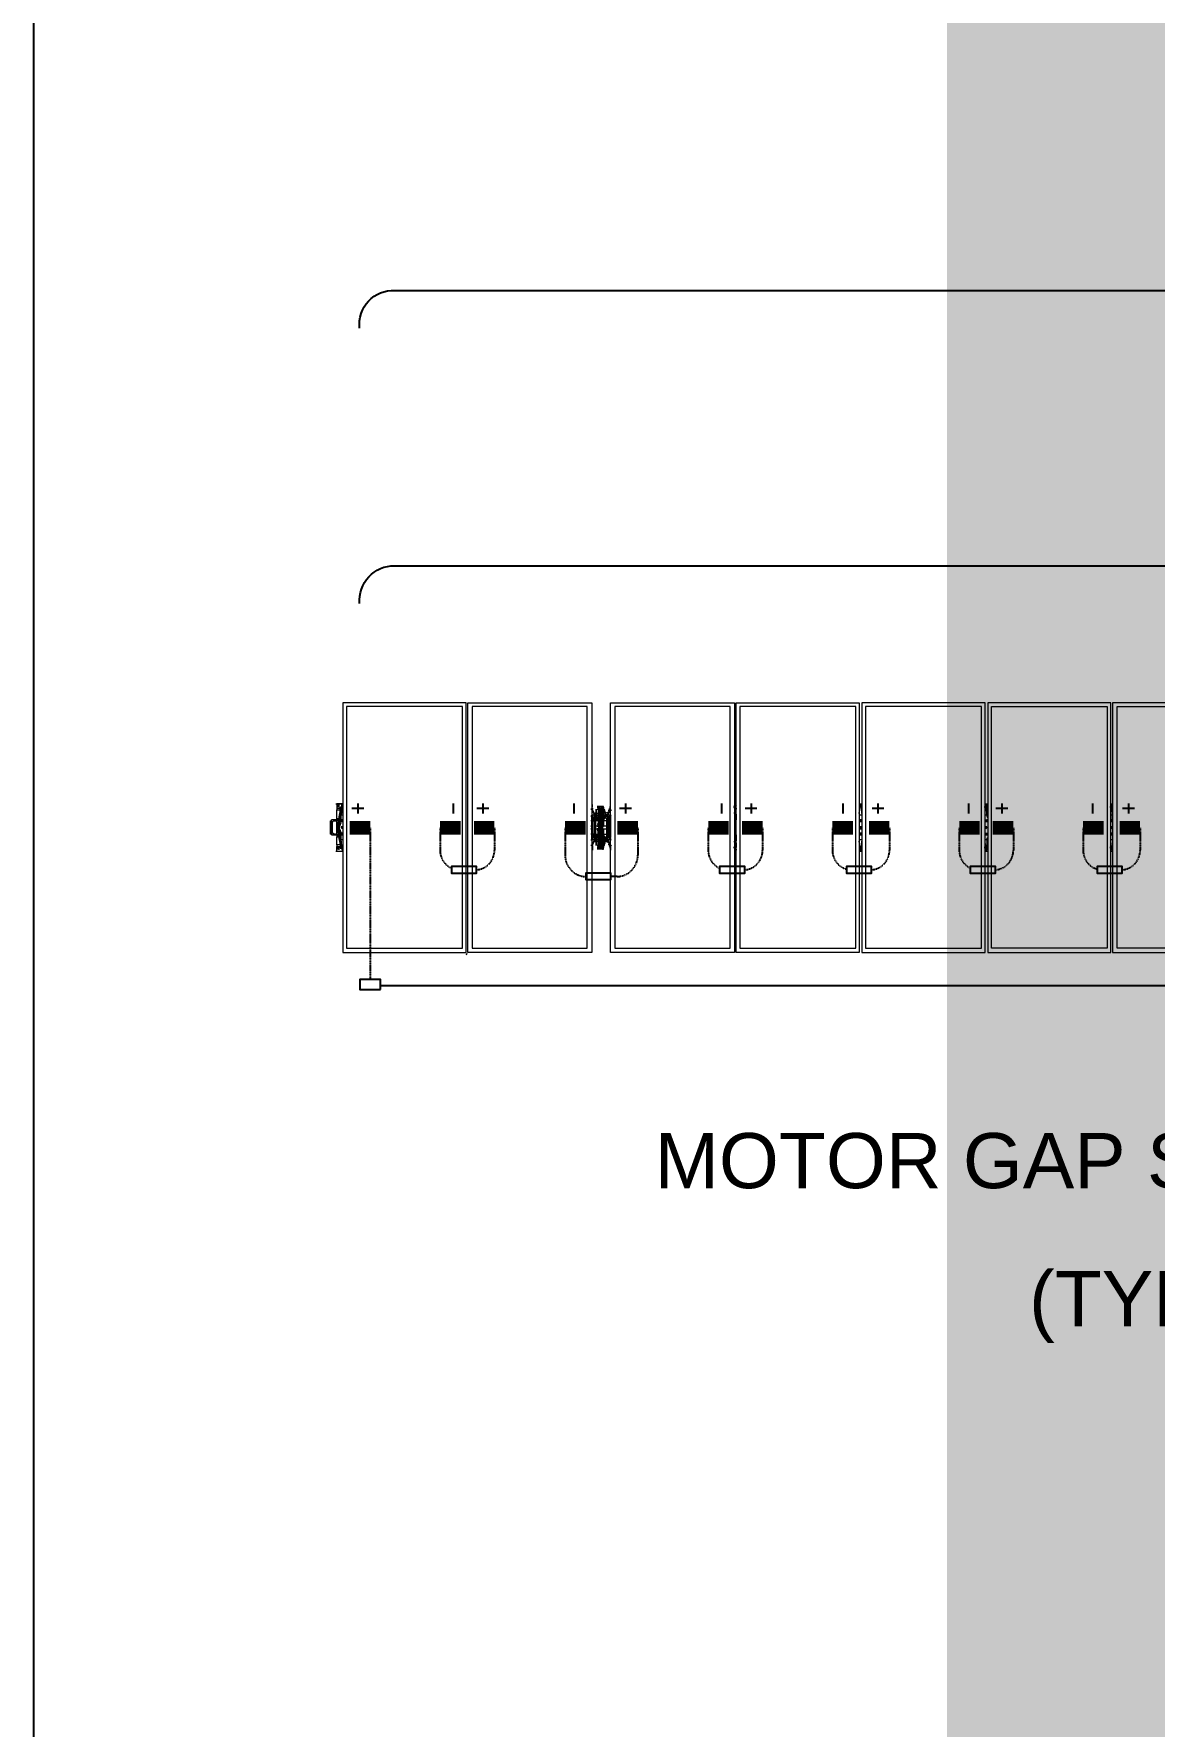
# Model space of a CAD drawing. Header units: feet. Extents: x -13743 to 68376, y -48 to 67763.
# Drawn here: x 2136 to 2542, y 7954 to 8568 of the extents above; entities that cross this region are included whole.
import ezdxf
from ezdxf import colors
from ezdxf.entities.mleader import LeaderData, LeaderLine
from ezdxf.enums import TextEntityAlignment as Align
from ezdxf.lldxf.tags import DXFTag
from ezdxf.math import Vec2, Vec3

# ---------------------------------------------------------------- set-up
doc = ezdxf.new("R2018")
doc.units = ezdxf.units.FT
doc.header["$MEASUREMENT"] = 0
doc.linetypes.add('HIDDEN', pattern=[0.375, 0.25, -0.125])
for name, color, linetype in [('E-DC HARNESS-POS', 10, 'DC HARNESS CABLE'), ('E-HARN-COMP', 8, 'Continuous'), ('E-TRNK-CABL-NEG', 6, 'HIDDEN'), ('E-TRUNK-CABLE-POS', 6, 'HIDDEN'), ('G-ANNO-TEXT', 1, 'Continuous'), ('Polarity-Text', 7, 'Continuous')]:
    doc.layers.add(name, color=color, linetype=linetype)
doc.styles.add('NEI-A', font='arial.ttf')
doc.styles.get("Standard").update_dxf_attribs({"font": 'arial.ttf'})
tags = doc.linetypes.add('DC HARNESS CABLE', pattern='A,0.5,-0.2,["DH",Standard,S=0.1,R=0,X=-0.1,Y=-0.05],-0.2', length=0.9).pattern_tags.tags
tags[6] = DXFTag(74, 10)

# ---------------------------------------------------------------- blocks, each defined once
blk = doc.blocks.new('A$Cc93f9aa1')
at = {"lineweight": 5}
for points in [[(11.8429, 0.4666), (11.6112, 0.4666), (11.6112, 0), (11.8429, 0)], [(11.6195, 0.4583), (11.8345, 0.4583), (11.8345, 0.0067), (11.6195, 0.0067)], [(11.8462, 0), (12.0762, 0), (12.0762, 0.4666), (11.8462, 0.4666)], [(11.8529, 0.0067), (11.8529, 0.4583), (12.0695, 0.4583), (12.0695, 0.0067)], [(12.0812, 0), (12.3112, 0), (12.3112, 0.4666), (12.0812, 0.4666)], [(12.3045, 0.0067), (12.3045, 0.4583), (12.0878, 0.4583), (12.0878, 0.0067)], [(12.5462, 0), (12.3162, 0), (12.3162, 0.4666), (12.5462, 0.4666)], [(12.5395, 0.0067), (12.5395, 0.4583), (12.3228, 0.4583), (12.3228, 0.0067)], [(12.7811, 0.4666), (12.7811, 0), (12.5495, 0), (12.5495, 0.4666)], [(12.7728, 0.4583), (12.5578, 0.4583), (12.5578, 0.0067), (12.7728, 0.0067)], [(12.8161, 0.4666), (13.0478, 0.4666), (13.0478, 0), (12.8161, 0)], [(12.8245, 0.4583), (12.8245, 0.0067), (13.0395, 0.0067), (13.0395, 0.4583)], [(13.2811, 0.4666), (13.0511, 0.4666), (13.0511, 0), (13.2811, 0)], [(13.0578, 0.4583), (13.0578, 0.0067), (13.2745, 0.0067), (13.2745, 0.4583)], [(12.7928, 0.2667), (12.7945, 0.2667), (12.7945, 0.2583), (12.7928, 0.2583)], [(12.7978, 0.2717), (12.7961, 0.2717)], [(12.7978, 0.2617), (12.7961, 0.2617)], [(12.8045, 0.2617), (12.8028, 0.2617)], [(11.8445, 0.235), (11.8445, 0.2333), (11.8429, 0.2333), (11.8429, 0.2317), (11.8445, 0.2317), (11.8462, 0.2317), (11.8462, 0.2333)], [(12.0795, 0.235), (12.0778, 0.2333), (12.0778, 0.2317), (12.0812, 0.2317), (12.0812, 0.2333), (12.0795, 0.2333)], [(12.3145, 0.235), (12.3128, 0.235), (12.3128, 0.2317), (12.3162, 0.2317), (12.3162, 0.2333), (12.3145, 0.2333)], [(12.5478, 0.235), (12.5478, 0.2333), (12.5462, 0.2333), (12.5462, 0.2317), (12.5478, 0.2317), (12.5495, 0.2317), (12.5495, 0.2333), (12.5495, 0.235)], [(12.7828, 0.245), (12.7811, 0.245)], [(12.7828, 0.235), (12.7811, 0.235)], [(12.7828, 0.23), (12.7811, 0.23)], [(12.7845, 0.2483), (12.7861, 0.2483), (12.7861, 0.245), (12.7845, 0.245), (12.7828, 0.2467), (12.7828, 0.2483)], [(12.7845, 0.2483), (12.7828, 0.2467), (12.7845, 0.245), (12.7861, 0.2467)], [(12.7861, 0.2467), (12.7845, 0.2467)], [(12.7945, 0.2483), (12.7928, 0.2483), (12.7911, 0.25), (12.7928, 0.2483)], [(12.7978, 0.2467), (12.7978, 0.2183), (12.7961, 0.2183), (12.7961, 0.2467)], [(12.7978, 0.2367), (12.7961, 0.2367)], [(12.7978, 0.23), (12.7961, 0.23)], [(12.7978, 0.23), (12.7961, 0.23)], [(12.8011, 0.2183), (12.8011, 0.2467), (12.8028, 0.2467), (12.8028, 0.2183)], [(12.8061, 0.23), (12.8045, 0.23)], [(12.8061, 0.23), (12.8045, 0.23)], [(12.8128, 0.2483), (12.8111, 0.2467), (12.8128, 0.245), (12.8145, 0.2467)], [(12.8178, 0.235), (12.8161, 0.235)], [(12.8178, 0.23), (12.8161, 0.23)], [(13.2895, 0.25), (13.2878, 0.25)], [(13.2911, 0.23), (13.2895, 0.23), (13.2878, 0.22), (13.2895, 0.22)], [(12.7828, 0.22), (12.7811, 0.22)], [(12.7861, 0.2167), (12.7861, 0.2183), (12.7861, 0.22), (12.7845, 0.22), (12.7828, 0.22), (12.7828, 0.2183), (12.7828, 0.2167), (12.7845, 0.2167)], [(12.7845, 0.22), (12.7828, 0.2183), (12.7845, 0.2167), (12.7861, 0.2183)], [(12.7861, 0.2183), (12.7845, 0.2183)], [(12.7861, 0.2183), (12.7845, 0.2183)], [(12.7911, 0.2133), (12.7911, 0.215), (12.7945, 0.215), (12.7945, 0.2117), (12.7945, 0.21), (12.7928, 0.21), (12.7928, 0.2083)], [(12.7961, 0.2167), (12.7945, 0.2167)], [(12.7961, 0.1967), (12.7961, 0.195), (12.7945, 0.195)], [(12.7978, 0.2033), (12.7961, 0.2033)], [(12.7995, 0.1967), (12.7978, 0.1967)], [(12.7995, 0.195), (12.7978, 0.195)], [(12.8028, 0.195), (12.8011, 0.195)], [(12.8128, 0.22), (12.8111, 0.2183), (12.8128, 0.2167), (12.8145, 0.2183)], [(12.8145, 0.21), (12.8145, 0.2133), (12.8161, 0.2133), (12.8161, 0.2117)], [(13.2961, 0.22), (13.2945, 0.22)]]:
    blk.add_lwpolyline(points, close=True, dxfattribs=at)
at = {"color": 2, "lineweight": 5}
blk.add_lwpolyline([(13.0495, 0.4683), (13.0511, 0.4716)], dxfattribs=at)
at = {"lineweight": 5}
for points in [[(11.8462, 0.2767), (11.8429, 0.2767)], [(11.8445, 0.27), (11.8445, 0.2733), (11.8429, 0.2717), (11.8429, 0.27), (11.8429, 0.2683)], [(11.8445, 0.255), (11.8429, 0.255), (11.8429, 0.2633), (11.8445, 0.2733)], [(11.8445, 0.2467), (11.8429, 0.2467), (11.8429, 0.255)], [(11.8445, 0.2733), (11.8445, 0.275), (11.8445, 0.2733)], [(12.0812, 0.2767), (12.0762, 0.2767)], [(12.0762, 0.255), (12.0778, 0.255), (12.0778, 0.2633), (12.0795, 0.2733)], [(12.0812, 0.2467), (12.0778, 0.2467), (12.0762, 0.2467), (12.0762, 0.2517), (12.0778, 0.2533), (12.0778, 0.255)], [(12.0812, 0.275), (12.0795, 0.275), (12.0795, 0.2733), (12.0778, 0.2733), (12.0778, 0.27), (12.0778, 0.2683)], [(12.0795, 0.27), (12.0795, 0.2733), (12.0795, 0.275)], [(12.3162, 0.2767), (12.3112, 0.2767)], [(12.3128, 0.255), (12.3112, 0.255), (12.3112, 0.2567), (12.3128, 0.2633), (12.3128, 0.2733), (12.3128, 0.27), (12.3112, 0.2683)], [(12.3128, 0.2467), (12.3112, 0.2467), (12.3112, 0.255)], [(12.3145, 0.27), (12.3145, 0.2733), (12.3145, 0.275), (12.3128, 0.275), (12.3128, 0.2733), (12.3145, 0.2733)], [(12.5495, 0.2767), (12.5462, 0.2767)], [(12.5478, 0.255), (12.5462, 0.255), (12.5462, 0.2567), (12.5478, 0.2633), (12.5478, 0.2733), (12.5478, 0.275), (12.5478, 0.2733), (12.5478, 0.2717), (12.5462, 0.27), (12.5462, 0.2683)], [(12.5478, 0.2467), (12.5462, 0.2467), (12.5462, 0.255)], [(12.5478, 0.275), (12.5495, 0.275)], [(12.5495, 0.27), (12.5495, 0.2733)], [(12.7861, 0.2117), (12.7861, 0.2133), (12.7828, 0.2133), (12.7828, 0.2117), (12.7811, 0.21), (12.7811, 0.2133), (12.7828, 0.2133), (12.7828, 0.215), (12.7811, 0.215), (12.7811, 0.25), (12.7828, 0.25), (12.7828, 0.2517), (12.7828, 0.2533), (12.7811, 0.255), (12.7811, 0.2533), (12.7811, 0.255), (12.7811, 0.2517), (12.7861, 0.2517), (12.7861, 0.2533), (12.7861, 0.255), (12.7828, 0.265), (12.7811, 0.265), (12.7795, 0.2667)], [(12.7795, 0.255), (12.7795, 0.255)], [(12.7811, 0.2667), (12.7828, 0.2667), (12.7828, 0.2683), (12.7811, 0.2683), (12.7811, 0.27), (12.7811, 0.275)], [(12.7811, 0.27), (12.7811, 0.27)], [(12.7811, 0.2667), (12.7811, 0.2667)], [(12.7811, 0.265), (12.7861, 0.255), (12.7811, 0.255), (12.7811, 0.2567)], [(12.7845, 0.2667), (12.7828, 0.2667), (12.7828, 0.2633), (12.7828, 0.265), (12.7845, 0.265), (12.7845, 0.2633)], [(12.7845, 0.2617), (12.7911, 0.2583), (12.7911, 0.2567)], [(12.7861, 0.2583), (12.7911, 0.2533)], [(12.7895, 0.2533), (12.7878, 0.2533), (12.7895, 0.2533), (12.7895, 0.2517), (12.7911, 0.2517), (12.7878, 0.255), (12.7878, 0.2517), (12.7861, 0.2517), (12.7878, 0.2517), (12.7878, 0.215), (12.7861, 0.215)], [(12.7861, 0.255), (12.7878, 0.255), (12.7861, 0.255), (12.7861, 0.2533)], [(12.7928, 0.2667), (12.7911, 0.2617), (12.7911, 0.25), (12.7911, 0.2517)], [(12.7911, 0.26), (12.7911, 0.25), (12.7928, 0.25), (12.7945, 0.2483), (12.7961, 0.2483)], [(12.7945, 0.255), (12.7945, 0.25), (12.7928, 0.25), (12.7911, 0.2517), (12.7928, 0.2567), (12.7928, 0.255), (12.7945, 0.255), (12.7945, 0.2583)], [(12.7928, 0.2667), (12.7928, 0.2667)], [(12.7928, 0.26), (12.7928, 0.26)], [(12.8045, 0.2683), (12.8028, 0.2683), (12.8011, 0.2683), (12.8011, 0.27), (12.7995, 0.27), (12.7978, 0.27), (12.7995, 0.27), (12.7978, 0.27), (12.7961, 0.2717), (12.7961, 0.2733), (12.7945, 0.2733), (12.7945, 0.27), (12.7961, 0.27), (12.7961, 0.2683), (12.7978, 0.2683), (12.7995, 0.2683), (12.7995, 0.2667)], [(12.7961, 0.27), (12.7945, 0.27), (12.7961, 0.27), (12.7978, 0.27), (12.7961, 0.27), (12.7978, 0.27), (12.7978, 0.2683), (12.7961, 0.2683), (12.7961, 0.2467)], [(12.7961, 0.2383), (12.7945, 0.2383), (12.7945, 0.2617), (12.7945, 0.27)], [(12.7945, 0.2667), (12.7961, 0.2667)], [(12.7961, 0.2733), (12.7978, 0.2733), (12.8028, 0.2733), (12.8045, 0.2733), (12.8061, 0.2733)], [(12.7961, 0.27), (12.7961, 0.27)], [(12.8028, 0.2467), (12.8028, 0.2683), (12.8011, 0.2683), (12.8011, 0.2467), (12.7995, 0.2467), (12.7995, 0.2183), (12.7978, 0.2183), (12.7978, 0.1967), (12.7961, 0.1967), (12.7961, 0.2183)], [(12.7978, 0.2717), (12.7995, 0.2717)], [(12.7978, 0.2667), (12.7995, 0.2667), (12.7995, 0.2467), (12.7978, 0.2467), (12.7978, 0.2683), (12.7995, 0.2683), (12.8011, 0.2683), (12.8028, 0.2683), (12.8028, 0.27), (12.8011, 0.27), (12.8028, 0.27), (12.8011, 0.27), (12.8028, 0.27), (12.8045, 0.27), (12.8028, 0.27), (12.8045, 0.27), (12.8061, 0.27)], [(12.8011, 0.2667), (12.8028, 0.2667)], [(12.8061, 0.2717), (12.8045, 0.2717), (12.8028, 0.27), (12.8045, 0.27), (12.8045, 0.2733), (12.8045, 0.2717)], [(12.8028, 0.2717), (12.8045, 0.2717), (12.8028, 0.2717)], [(12.8045, 0.27), (12.8045, 0.2617), (12.8045, 0.2383), (12.8028, 0.2383)], [(12.8028, 0.27), (12.8028, 0.27)], [(12.8078, 0.2517), (12.8078, 0.25), (12.8078, 0.2617), (12.8078, 0.2667), (12.8078, 0.2583), (12.8045, 0.2583), (12.8045, 0.2667), (12.8061, 0.2667), (12.8045, 0.2667)], [(12.8045, 0.2583), (12.8045, 0.255), (12.8078, 0.255), (12.8078, 0.2567), (12.8078, 0.2583)], [(12.8078, 0.2567), (12.8078, 0.2517), (12.8078, 0.25), (12.8061, 0.25), (12.8045, 0.255)], [(12.8061, 0.2667), (12.8061, 0.2667)], [(12.8061, 0.25), (12.8061, 0.2483), (12.8078, 0.25), (12.8061, 0.2483), (12.8078, 0.25), (12.8095, 0.25), (12.8095, 0.26)], [(12.8078, 0.26), (12.8078, 0.26)], [(12.8111, 0.255), (12.8095, 0.255), (12.8111, 0.255), (12.8111, 0.2533), (12.8111, 0.2517), (12.8145, 0.2517), (12.8145, 0.255), (12.8111, 0.255), (12.8161, 0.265), (12.8145, 0.265), (12.8161, 0.2667), (12.8145, 0.2667), (12.8145, 0.27), (12.8145, 0.275), (12.8161, 0.275)], [(12.8145, 0.265), (12.8095, 0.255), (12.8111, 0.255), (12.8111, 0.2533)], [(12.8145, 0.255), (12.8161, 0.255), (12.8161, 0.2533), (12.8161, 0.255), (12.8161, 0.2533), (12.8161, 0.2517), (12.8145, 0.2517), (12.8145, 0.25), (12.8161, 0.25), (12.8161, 0.215), (12.8145, 0.215), (12.8145, 0.2133), (12.8111, 0.2133), (12.8111, 0.2117), (12.8111, 0.21), (12.8095, 0.21), (12.8145, 0.2), (12.8161, 0.2), (12.8145, 0.2017)], [(12.8111, 0.215), (12.8095, 0.215), (12.8095, 0.2517), (12.8111, 0.2517), (12.8095, 0.2517), (12.8095, 0.255)], [(12.8145, 0.27), (12.8145, 0.27)], [(12.8145, 0.2667), (12.8145, 0.2667)], [(12.8161, 0.2567), (12.8161, 0.255)], [(12.8178, 0.255), (12.8178, 0.255)], [(13.2928, 0.2767), (13.2811, 0.2767)], [(13.2828, 0.27), (13.2828, 0.2733), (13.2811, 0.2733), (13.2811, 0.2717)], [(13.2845, 0.255), (13.2845, 0.2467), (13.2811, 0.2467)], [(13.2811, 0.245), (13.2845, 0.245), (13.2861, 0.245), (13.2861, 0.2533), (13.2878, 0.25), (13.2878, 0.2467)], [(13.2945, 0.2767), (13.2928, 0.2767), (13.2928, 0.2683), (13.2861, 0.2683), (13.2861, 0.2717), (13.2845, 0.2717), (13.2845, 0.27), (13.2828, 0.2733), (13.2845, 0.255), (13.2861, 0.255), (13.2861, 0.2533), (13.2845, 0.27), (13.2845, 0.2683), (13.2845, 0.2667), (13.2861, 0.265), (13.2861, 0.2683), (13.2845, 0.2683)], [(13.2828, 0.2733), (13.2828, 0.275), (13.2828, 0.2733)], [(13.2845, 0.2667), (13.2878, 0.25), (13.2895, 0.25), (13.2861, 0.265), (13.2928, 0.265), (13.2928, 0.2683)], [(13.2928, 0.265), (13.2928, 0.25), (13.2895, 0.25), (13.2895, 0.2467), (13.2878, 0.2467), (13.2878, 0.245), (13.2861, 0.245), (13.2878, 0.245), (13.2895, 0.245), (13.2895, 0.2467), (13.2928, 0.2467), (13.2928, 0.25)], [(13.2895, 0.2733), (13.2878, 0.2733), (13.2911, 0.2733), (13.2928, 0.2733)], [(13.2878, 0.2717), (13.2911, 0.2717)], [(11.8462, 0.2467), (11.8429, 0.2467)], [(11.8462, 0.245), (11.8429, 0.245), (11.8445, 0.245)], [(11.8429, 0.245), (11.8429, 0.2433), (11.8462, 0.2433)], [(11.8462, 0.2217), (11.8429, 0.2217), (11.8429, 0.22)], [(12.0762, 0.2467), (12.0778, 0.2467)], [(12.0812, 0.245), (12.0778, 0.245), (12.0762, 0.245)], [(12.0812, 0.2433), (12.0778, 0.2433), (12.0762, 0.2433)], [(12.0812, 0.2217), (12.0778, 0.2217), (12.0762, 0.2217)], [(12.0778, 0.2433), (12.0778, 0.245)], [(12.0778, 0.22), (12.0778, 0.2217)], [(12.3162, 0.2467), (12.3112, 0.2467)], [(12.3162, 0.245), (12.3112, 0.245), (12.3128, 0.245)], [(12.3112, 0.245), (12.3112, 0.2433), (12.3162, 0.2433)], [(12.3162, 0.2217), (12.3112, 0.2217), (12.3112, 0.22)], [(12.5495, 0.2467), (12.5462, 0.2467)], [(12.5495, 0.245), (12.5462, 0.245), (12.5478, 0.245)], [(12.5462, 0.245), (12.5462, 0.2433), (12.5495, 0.2433)], [(12.5495, 0.2217), (12.5462, 0.2217), (12.5462, 0.22)], [(12.7811, 0.25), (12.7811, 0.2517)], [(12.7811, 0.2467), (12.7828, 0.2467), (12.7828, 0.2483), (12.7845, 0.2483), (12.7861, 0.2483), (12.7861, 0.2467), (12.7878, 0.2467)], [(12.7828, 0.2483), (12.7828, 0.2483)], [(12.7828, 0.2467), (12.7828, 0.245), (12.7845, 0.245), (12.7861, 0.245), (12.7861, 0.2467), (12.7845, 0.2467), (12.7861, 0.2467), (12.7845, 0.2467), (12.7861, 0.2467), (12.7845, 0.2467), (12.7861, 0.2467), (12.7845, 0.2467)], [(12.7828, 0.2467), (12.7828, 0.2467)], [(12.7828, 0.245), (12.7828, 0.245)], [(12.7845, 0.2483), (12.7845, 0.2483)], [(12.7845, 0.245), (12.7845, 0.245)], [(12.7861, 0.2483), (12.7861, 0.2483)], [(12.7861, 0.2467), (12.7861, 0.2467)], [(12.7861, 0.245), (12.7861, 0.245)], [(12.7945, 0.245), (12.7878, 0.245)], [(12.7978, 0.235), (12.7961, 0.235), (12.7945, 0.235), (12.7945, 0.2367), (12.7945, 0.2383), (12.7945, 0.2367), (12.7961, 0.235), (12.7878, 0.235), (12.7878, 0.23), (12.7961, 0.23), (12.7945, 0.2283), (12.7945, 0.2267), (12.7945, 0.23), (12.7961, 0.23), (12.7945, 0.23)], [(12.7945, 0.2467), (12.7945, 0.2483), (12.7961, 0.2483), (12.7945, 0.2483), (12.7945, 0.25)], [(12.7945, 0.195), (12.7945, 0.1933), (12.7961, 0.1933), (12.7961, 0.195), (12.7945, 0.195), (12.7945, 0.2033), (12.7945, 0.2267), (12.7961, 0.2267)], [(12.7961, 0.1933), (12.8028, 0.1933), (12.8045, 0.1933), (12.8028, 0.1933), (12.8028, 0.195), (12.8011, 0.195), (12.8028, 0.195), (12.8045, 0.195), (12.8045, 0.2033), (12.8028, 0.2033), (12.8045, 0.2033), (12.8045, 0.2267), (12.8028, 0.2267)], [(12.8028, 0.23), (12.8095, 0.23), (12.8095, 0.235), (12.8028, 0.235)], [(12.8095, 0.2483), (12.8045, 0.2483), (12.8061, 0.2483), (12.8078, 0.2483), (12.8061, 0.2483), (12.8078, 0.2483)], [(12.8095, 0.245), (12.8045, 0.245), (12.8061, 0.2467), (12.8095, 0.2467)], [(12.8061, 0.235), (12.8045, 0.235), (12.8045, 0.2383), (12.8061, 0.2383)], [(12.8045, 0.2383), (12.8045, 0.2367), (12.8061, 0.2367), (12.8045, 0.2367), (12.8045, 0.235)], [(12.8045, 0.2267), (12.8045, 0.23), (12.8045, 0.2267), (12.8061, 0.2267)], [(12.8095, 0.2517), (12.8095, 0.2517)], [(12.8095, 0.235), (12.8111, 0.235)], [(12.8111, 0.2517), (12.8111, 0.2517)], [(12.8111, 0.2467), (12.8111, 0.245), (12.8111, 0.2483), (12.8128, 0.2483), (12.8111, 0.2483), (12.8111, 0.2467), (12.8128, 0.2467), (12.8145, 0.2467), (12.8128, 0.245), (12.8111, 0.245), (12.8128, 0.245), (12.8145, 0.245), (12.8145, 0.2467), (12.8128, 0.2467), (12.8145, 0.2467), (12.8128, 0.2467), (12.8145, 0.2467), (12.8128, 0.2467), (12.8145, 0.2467), (12.8128, 0.2467), (12.8145, 0.2467), (12.8145, 0.2483), (12.8128, 0.2483), (12.8145, 0.2483), (12.8145, 0.2467)], [(12.8111, 0.2483), (12.8111, 0.2483)], [(12.8111, 0.2467), (12.8111, 0.2467)], [(12.8111, 0.245), (12.8111, 0.245)], [(12.8128, 0.2483), (12.8128, 0.2483)], [(12.8128, 0.245), (12.8128, 0.245)], [(12.8145, 0.2483), (12.8145, 0.2483)], [(12.8145, 0.2467), (12.8145, 0.2467)], [(12.8145, 0.245), (12.8145, 0.245)], [(12.8161, 0.2517), (12.8161, 0.25)], [(12.8161, 0.245), (12.8178, 0.245)], [(13.2811, 0.2433), (13.2845, 0.2433), (13.2845, 0.245), (13.2845, 0.2433), (13.2845, 0.245)], [(13.2811, 0.2317), (13.2845, 0.2317), (13.2845, 0.2333), (13.2828, 0.2333), (13.2828, 0.235), (13.2811, 0.2333)], [(13.2861, 0.2217), (13.2845, 0.2217), (13.2845, 0.22), (13.2845, 0.2217), (13.2811, 0.2217)], [(13.2895, 0.2317), (13.2895, 0.235), (13.2861, 0.2433), (13.2861, 0.245), (13.2845, 0.245), (13.2845, 0.2467)], [(13.2878, 0.235), (13.2845, 0.2433), (13.2861, 0.2433), (13.2845, 0.2433), (13.2861, 0.2433), (13.2861, 0.245), (13.2845, 0.245), (13.2861, 0.245)], [(13.2895, 0.235), (13.2878, 0.235), (13.2878, 0.2317), (13.2845, 0.2233)], [(13.2845, 0.2217), (13.2845, 0.22), (13.2861, 0.22), (13.2861, 0.2217), (13.2845, 0.2217), (13.2861, 0.2217), (13.2845, 0.22), (13.2861, 0.22), (13.2845, 0.22), (13.2845, 0.2183), (13.2845, 0.21)], [(13.2878, 0.2217), (13.2861, 0.2217), (13.2895, 0.23), (13.2911, 0.23)], [(13.2878, 0.245), (13.2895, 0.235), (13.2911, 0.235), (13.2895, 0.235), (13.2895, 0.23), (13.2878, 0.23)], [(13.2911, 0.2317), (13.2911, 0.235), (13.2895, 0.245)], [(13.2945, 0.2467), (13.2928, 0.2467), (13.2945, 0.2467), (13.2961, 0.245), (13.2978, 0.245), (13.2961, 0.245), (13.2928, 0.245), (13.2928, 0.2183), (13.2945, 0.2183), (13.2945, 0.22), (13.2961, 0.22), (13.2961, 0.2183), (13.2961, 0.22), (13.2978, 0.22), (13.2995, 0.22), (13.2995, 0.2217)], [(13.2978, 0.2467), (13.2961, 0.2467), (13.2945, 0.2467), (13.2928, 0.2467), (13.2928, 0.245), (13.2945, 0.245)], [(13.2928, 0.2467), (13.2961, 0.2467), (13.2978, 0.2467), (13.2978, 0.245), (13.2995, 0.245), (13.2995, 0.2433), (13.3011, 0.2433)], [(13.2928, 0.22), (13.2928, 0.2233), (13.2928, 0.2417), (13.2928, 0.245)], [(13.3011, 0.2217), (13.2995, 0.2217), (13.2995, 0.22), (13.2978, 0.22), (13.2978, 0.2183), (13.2961, 0.2183), (13.2928, 0.2183), (13.2945, 0.2183), (13.2995, 0.2183), (13.3028, 0.2183)], [(13.3028, 0.2467), (13.2995, 0.2467), (13.2945, 0.2467), (13.2961, 0.2467), (13.2961, 0.245)], [(13.2995, 0.2433), (13.2995, 0.245), (13.2978, 0.245), (13.2961, 0.245), (13.2961, 0.2467)], [(13.2995, 0.245), (13.2978, 0.245)], [(13.3011, 0.2283), (13.3011, 0.2233), (13.3011, 0.2433), (13.3011, 0.2383)], [(13.3011, 0.2267), (13.3011, 0.2283), (13.3011, 0.2383), (13.3028, 0.2383)], [(13.3011, 0.2367), (13.3011, 0.2383), (13.3011, 0.2367)], [(13.3028, 0.245), (13.3045, 0.245), (13.3045, 0.22), (13.3028, 0.22)], [(11.8462, 0.22), (11.8429, 0.22), (11.8445, 0.22)], [(11.8445, 0.2183), (11.8429, 0.2183), (11.8429, 0.21), (11.8429, 0.2), (11.8445, 0.1933), (11.8445, 0.1917), (11.8462, 0.1917)], [(11.8429, 0.2183), (11.8462, 0.2183)], [(11.8445, 0.19), (11.8445, 0.1933), (11.8429, 0.1933), (11.8429, 0.195), (11.8429, 0.1967)], [(11.8445, 0.195), (11.8445, 0.1917), (11.8445, 0.19), (11.8462, 0.19)], [(12.0762, 0.22), (12.0778, 0.22), (12.0812, 0.22)], [(12.0778, 0.21), (12.0778, 0.2117), (12.0762, 0.215), (12.0762, 0.2183), (12.0778, 0.2183), (12.0762, 0.2183)], [(12.0762, 0.21), (12.0778, 0.21), (12.0778, 0.2), (12.0795, 0.1933), (12.0795, 0.1917), (12.0812, 0.1917)], [(12.0812, 0.2183), (12.0778, 0.2183)], [(12.0778, 0.1967), (12.0778, 0.195), (12.0778, 0.1917), (12.0795, 0.1917), (12.0795, 0.19), (12.0795, 0.1917), (12.0795, 0.195)], [(12.3162, 0.22), (12.3112, 0.22), (12.3128, 0.22)], [(12.3145, 0.1917), (12.3128, 0.1917), (12.3128, 0.2), (12.3112, 0.21), (12.3112, 0.2183), (12.3128, 0.2183)], [(12.3112, 0.2183), (12.3162, 0.2183)], [(12.3112, 0.1967), (12.3128, 0.195), (12.3128, 0.19), (12.3145, 0.19), (12.3145, 0.1917), (12.3145, 0.195)], [(12.5495, 0.22), (12.5462, 0.22), (12.5478, 0.22)], [(12.5478, 0.1917), (12.5478, 0.2), (12.5462, 0.21), (12.5462, 0.2183), (12.5478, 0.2183)], [(12.5462, 0.2183), (12.5495, 0.2183)], [(12.5462, 0.1967), (12.5462, 0.195), (12.5478, 0.1933), (12.5478, 0.19), (12.5495, 0.19)], [(12.5495, 0.195), (12.5495, 0.1917), (12.5478, 0.1917), (12.5478, 0.19)], [(12.7795, 0.21), (12.7795, 0.21)], [(12.7811, 0.2017), (12.7795, 0.2)], [(12.7811, 0.2183), (12.7828, 0.2183), (12.7828, 0.22), (12.7845, 0.22), (12.7861, 0.22), (12.7861, 0.2183), (12.7861, 0.2167), (12.7845, 0.2167), (12.7828, 0.2183)], [(12.7811, 0.2133), (12.7811, 0.215)], [(12.7811, 0.2117), (12.7811, 0.21), (12.7861, 0.21), (12.7811, 0.2), (12.7828, 0.2), (12.7861, 0.21), (12.7861, 0.2117), (12.7861, 0.21), (12.7878, 0.21), (12.7911, 0.2133), (12.7895, 0.2133), (12.7895, 0.2117), (12.7878, 0.2117), (12.7895, 0.2117)], [(12.7811, 0.1983), (12.7828, 0.1983), (12.7811, 0.1967)], [(12.7811, 0.1983), (12.7811, 0.1983)], [(12.7811, 0.195), (12.7811, 0.19)], [(12.7811, 0.195), (12.7811, 0.195)], [(12.7828, 0.22), (12.7828, 0.22)], [(12.7828, 0.2183), (12.7828, 0.2183)], [(12.7828, 0.2167), (12.7828, 0.2167)], [(12.7845, 0.2017), (12.7845, 0.2), (12.7828, 0.2), (12.7828, 0.2017), (12.7828, 0.1983), (12.7845, 0.1983)], [(12.7845, 0.22), (12.7845, 0.22)], [(12.7845, 0.2183), (12.7861, 0.2183)], [(12.7845, 0.2183), (12.7861, 0.2183)], [(12.7845, 0.2183), (12.7861, 0.2183)], [(12.7845, 0.2183), (12.7861, 0.2183)], [(12.7845, 0.2183), (12.7861, 0.2183)], [(12.7845, 0.2167), (12.7845, 0.2167)], [(12.7845, 0.2033), (12.7911, 0.2067), (12.7911, 0.2083)], [(12.7861, 0.22), (12.7861, 0.22)], [(12.7861, 0.2183), (12.7861, 0.2183)], [(12.7861, 0.2167), (12.7861, 0.2167)], [(12.7861, 0.215), (12.7861, 0.215)], [(12.7861, 0.2133), (12.7878, 0.2133), (12.7878, 0.21), (12.7861, 0.21)], [(12.7861, 0.2067), (12.7911, 0.2117)], [(12.7878, 0.22), (12.7945, 0.22)], [(12.7878, 0.215), (12.7878, 0.215)], [(12.7911, 0.205), (12.7911, 0.215), (12.7928, 0.2167), (12.7945, 0.2167), (12.7928, 0.2167), (12.7911, 0.215)], [(12.7928, 0.1983), (12.7911, 0.205), (12.7911, 0.215), (12.7911, 0.2133)], [(12.7945, 0.215), (12.7945, 0.2167), (12.7928, 0.215)], [(12.7945, 0.2067), (12.7945, 0.1983), (12.7928, 0.1983), (12.7928, 0.2067), (12.7945, 0.2067), (12.7945, 0.21)], [(12.7928, 0.205), (12.7928, 0.205)], [(12.7961, 0.2167), (12.7945, 0.2167), (12.7945, 0.2183)], [(12.7945, 0.1983), (12.7961, 0.1983)], [(12.7978, 0.1933), (12.7961, 0.1933), (12.7978, 0.1933), (12.7961, 0.1933), (12.7978, 0.195), (12.7995, 0.195), (12.7978, 0.195), (12.7978, 0.1967)], [(12.7978, 0.195), (12.7961, 0.195), (12.7961, 0.1967)], [(12.8028, 0.2183), (12.8028, 0.1967), (12.8011, 0.1967), (12.8011, 0.2183), (12.7995, 0.2183), (12.7995, 0.1983), (12.7978, 0.1983)], [(12.7995, 0.1983), (12.7995, 0.1967), (12.8011, 0.1967), (12.8028, 0.1967), (12.8011, 0.1967), (12.8011, 0.195), (12.8028, 0.195), (12.8045, 0.1933), (12.8061, 0.1933), (12.8045, 0.1933), (12.8028, 0.1933)], [(12.8011, 0.1983), (12.8028, 0.1983)], [(12.8028, 0.195), (12.8028, 0.1967), (12.8028, 0.195), (12.8045, 0.195), (12.8045, 0.1933)], [(12.8061, 0.195), (12.8045, 0.195), (12.8028, 0.1967)], [(12.8095, 0.2183), (12.8061, 0.2183), (12.8045, 0.22), (12.8095, 0.22)], [(12.8095, 0.205), (12.8095, 0.215), (12.8078, 0.215), (12.8061, 0.2167), (12.8045, 0.2167), (12.8095, 0.2167)], [(12.8045, 0.21), (12.8045, 0.2067), (12.8078, 0.2067), (12.8078, 0.2083), (12.8078, 0.21), (12.8061, 0.21), (12.8045, 0.2117), (12.8061, 0.215), (12.8078, 0.215), (12.8078, 0.2083)], [(12.8045, 0.1983), (12.8061, 0.1983), (12.8045, 0.1983), (12.8045, 0.2067)], [(12.8061, 0.215), (12.8061, 0.2167), (12.8078, 0.2167), (12.8061, 0.2167), (12.8078, 0.215), (12.8061, 0.2167), (12.8078, 0.2167)], [(12.8078, 0.2067), (12.8078, 0.1983), (12.8078, 0.215), (12.8078, 0.2133)], [(12.8078, 0.205), (12.8078, 0.205)], [(12.8095, 0.215), (12.8095, 0.215)], [(12.8111, 0.2117), (12.8095, 0.2117), (12.8095, 0.21), (12.8095, 0.2133), (12.8111, 0.2133)], [(12.8095, 0.21), (12.8111, 0.21)], [(12.8128, 0.2183), (12.8145, 0.2183), (12.8128, 0.2183), (12.8145, 0.2183), (12.8128, 0.2183), (12.8145, 0.2183), (12.8128, 0.2183), (12.8145, 0.2183), (12.8128, 0.2183), (12.8145, 0.2183), (12.8145, 0.22), (12.8128, 0.22), (12.8111, 0.22), (12.8111, 0.2183), (12.8111, 0.2167), (12.8128, 0.2167), (12.8145, 0.2183), (12.8145, 0.2167), (12.8128, 0.2167), (12.8111, 0.2167), (12.8111, 0.2183), (12.8111, 0.22), (12.8128, 0.22), (12.8145, 0.22), (12.8145, 0.2183)], [(12.8111, 0.22), (12.8111, 0.22)], [(12.8111, 0.2183), (12.8111, 0.2183)], [(12.8111, 0.2167), (12.8111, 0.2167)], [(12.8111, 0.215), (12.8111, 0.215)], [(12.8161, 0.2), (12.8111, 0.21), (12.8145, 0.21)], [(12.8128, 0.22), (12.8128, 0.22)], [(12.8128, 0.2167), (12.8128, 0.2167)], [(12.8145, 0.22), (12.8145, 0.22)], [(12.8145, 0.2183), (12.8145, 0.2183)], [(12.8145, 0.2167), (12.8145, 0.2167)], [(12.8145, 0.1967), (12.8145, 0.1983), (12.8161, 0.1983)], [(12.8145, 0.1983), (12.8145, 0.1983)], [(12.8145, 0.195), (12.8145, 0.19), (12.8161, 0.19)], [(12.8161, 0.22), (12.8178, 0.22)], [(12.8161, 0.215), (12.8161, 0.2133)], [(12.8178, 0.2117), (12.8161, 0.2117), (12.8161, 0.21)], [(12.8178, 0.21), (12.8178, 0.21)], [(13.2811, 0.22), (13.2845, 0.22), (13.2861, 0.22), (13.2878, 0.22)], [(13.2811, 0.2183), (13.2845, 0.2183)], [(13.2811, 0.1933), (13.2828, 0.1917), (13.2828, 0.19), (13.2845, 0.19)], [(13.2828, 0.1917), (13.2845, 0.21), (13.2861, 0.2117), (13.2861, 0.22), (13.2878, 0.22), (13.2895, 0.22), (13.2895, 0.2183), (13.2878, 0.2183), (13.2878, 0.22), (13.2878, 0.215), (13.2878, 0.2167), (13.2895, 0.2167), (13.2878, 0.2167), (13.2878, 0.215), (13.2845, 0.2), (13.2861, 0.2), (13.2895, 0.2167), (13.2928, 0.2167), (13.2928, 0.2)], [(13.2945, 0.1883), (13.2928, 0.1883), (13.2928, 0.1967), (13.2861, 0.1967), (13.2861, 0.195), (13.2845, 0.195), (13.2828, 0.1917), (13.2828, 0.19)], [(13.2845, 0.1917), (13.2828, 0.1917), (13.2828, 0.195)], [(13.2845, 0.1967), (13.2845, 0.195), (13.2861, 0.2117), (13.2878, 0.215), (13.2895, 0.215)], [(13.2928, 0.1967), (13.2928, 0.2), (13.2861, 0.2), (13.2861, 0.1967), (13.2845, 0.1967), (13.2845, 0.1983)], [(13.2911, 0.1933), (13.2878, 0.1933)], [(13.2895, 0.1917), (13.2878, 0.1917), (13.2911, 0.1917), (13.2928, 0.1917)], [(13.2928, 0.2167), (13.2928, 0.2183), (13.2895, 0.2183), (13.2895, 0.2167)], [(13.2945, 0.22), (13.2928, 0.22), (13.2961, 0.22), (13.2978, 0.22), (13.2961, 0.22), (13.2978, 0.22), (13.2995, 0.22)], [(13.2928, 0.2183), (13.2945, 0.2183)], [(11.8462, 0.1883), (11.8429, 0.1883)], [(12.0812, 0.1883), (12.0762, 0.1883)], [(12.3162, 0.1883), (12.3112, 0.1883)], [(12.5495, 0.1883), (12.5462, 0.1883)], [(13.2811, 0.1883), (13.2928, 0.1883)]]:
    blk.add_lwpolyline(points, dxfattribs=at)
at = {"color": 8, "lineweight": 5, "true_color": 0x808080}
for points in [[(11.8462, 0.2767), (11.8429, 0.2767)], [(11.8429, 0.2733), (11.8429, 0.275), (11.8445, 0.275)], [(11.8429, 0.2617), (11.8429, 0.27), (11.8445, 0.27)], [(11.8429, 0.2667), (11.8429, 0.2683)], [(11.8462, 0.255), (11.8429, 0.255)], [(11.8445, 0.2733), (11.8445, 0.2733)], [(11.8445, 0.2733), (11.8462, 0.2583)], [(11.8462, 0.2683), (11.8462, 0.27)], [(12.0812, 0.2767), (12.0762, 0.2767)], [(12.0762, 0.2733), (12.0778, 0.2733), (12.0778, 0.275), (12.0795, 0.275)], [(12.0762, 0.27), (12.0778, 0.27), (12.0778, 0.2683), (12.0762, 0.2617)], [(12.0762, 0.2683), (12.0778, 0.2683), (12.0762, 0.2667)], [(12.0812, 0.255), (12.0778, 0.255)], [(12.0795, 0.2733), (12.0795, 0.2733)], [(12.0795, 0.2733), (12.0812, 0.2583)], [(12.0812, 0.2683), (12.0812, 0.27)], [(12.3162, 0.2767), (12.3112, 0.2767)], [(12.3112, 0.2733), (12.3128, 0.2733), (12.3128, 0.275)], [(12.3112, 0.27), (12.3128, 0.27), (12.3128, 0.2683), (12.3112, 0.2617)], [(12.3112, 0.2667), (12.3112, 0.2683), (12.3128, 0.2683)], [(12.3162, 0.255), (12.3112, 0.255)], [(12.3145, 0.2733), (12.3145, 0.2733)], [(12.3145, 0.2733), (12.3162, 0.2583)], [(12.3162, 0.2683), (12.3145, 0.27)], [(12.5495, 0.2767), (12.5462, 0.2767)], [(12.5462, 0.2733), (12.5462, 0.275), (12.5478, 0.275)], [(12.5462, 0.2617), (12.5462, 0.27), (12.5478, 0.27)], [(12.5462, 0.2667), (12.5462, 0.2683)], [(12.5495, 0.255), (12.5462, 0.255)], [(12.5478, 0.2733), (12.5495, 0.2583)], [(12.5495, 0.2733), (12.5495, 0.2733)], [(12.5495, 0.2683), (12.5495, 0.27)], [(12.7795, 0.2567), (12.7795, 0.2567)], [(12.7811, 0.2567), (12.7828, 0.2567)], [(12.7845, 0.26), (12.7861, 0.2583), (12.7878, 0.2583), (12.7895, 0.2567), (12.7911, 0.255)], [(12.7945, 0.2617), (12.7945, 0.27)], [(12.7945, 0.2583), (12.7961, 0.2583)], [(12.7945, 0.255), (12.7961, 0.255)], [(12.7961, 0.2733), (12.7961, 0.2717)], [(12.7961, 0.2717), (12.7961, 0.2717)], [(12.7961, 0.27), (12.7978, 0.27), (12.7995, 0.27), (12.7978, 0.27), (12.7995, 0.27), (12.8011, 0.27), (12.8028, 0.27), (12.8011, 0.27)], [(12.7961, 0.2617), (12.7961, 0.2383), (12.7961, 0.235), (12.7978, 0.235)], [(12.8028, 0.2717), (12.8028, 0.2733)], [(12.8028, 0.2717), (12.8028, 0.2717)], [(12.8028, 0.27), (12.8045, 0.27), (12.8045, 0.2617)], [(12.8028, 0.2617), (12.8028, 0.2383), (12.8028, 0.235)], [(12.8045, 0.2583), (12.8061, 0.2583)], [(12.8045, 0.255), (12.8061, 0.255)], [(12.8161, 0.2667), (12.8178, 0.2667)], [(12.8161, 0.2567), (12.8178, 0.2567)], [(12.8161, 0.2567), (12.8161, 0.2567)], [(13.2928, 0.2767), (13.2811, 0.2767)], [(13.2811, 0.275), (13.2828, 0.275)], [(13.2811, 0.265), (13.2828, 0.2733)], [(13.2845, 0.255), (13.2811, 0.255)], [(12.7828, 0.25), (12.7828, 0.2483)], [(12.7828, 0.245), (12.7828, 0.22)], [(12.7861, 0.2483), (12.7861, 0.2517)], [(12.7861, 0.22), (12.7861, 0.245)], [(12.7945, 0.25), (12.7961, 0.25)], [(12.7961, 0.2033), (12.7961, 0.2267), (12.7961, 0.23), (12.7978, 0.23)], [(12.8028, 0.2033), (12.8028, 0.23)], [(12.8045, 0.25), (12.8061, 0.25)], [(12.8045, 0.235), (12.8061, 0.235)], [(12.8045, 0.23), (12.8061, 0.23)], [(12.8111, 0.2517), (12.8111, 0.2483)], [(12.8111, 0.245), (12.8111, 0.22)], [(12.8145, 0.2483), (12.8145, 0.25)], [(12.8145, 0.22), (12.8145, 0.245)], [(13.2961, 0.245), (13.2978, 0.245)], [(13.3028, 0.2467), (13.3028, 0.2183)], [(11.8429, 0.21), (11.8462, 0.21)], [(11.8429, 0.2033), (11.8429, 0.195), (11.8445, 0.195)], [(11.8445, 0.1967), (11.8429, 0.1967), (11.8429, 0.1983)], [(11.8445, 0.19), (11.8429, 0.19), (11.8429, 0.1917)], [(11.8462, 0.2067), (11.8445, 0.1917)], [(11.8445, 0.1917), (11.8445, 0.1917)], [(11.8462, 0.1967), (11.8462, 0.195), (11.8479, 0.195)], [(12.0762, 0.195), (12.0778, 0.195), (12.0778, 0.1967), (12.0762, 0.2033)], [(12.0762, 0.1967), (12.0778, 0.1967), (12.0762, 0.1983)], [(12.0795, 0.19), (12.0778, 0.19), (12.0778, 0.1917), (12.0762, 0.1917)], [(12.0778, 0.21), (12.0812, 0.21)], [(12.0812, 0.2067), (12.0795, 0.1917)], [(12.0795, 0.1917), (12.0795, 0.1917)], [(12.0812, 0.1967), (12.0812, 0.195), (12.0828, 0.195)], [(12.3112, 0.21), (12.3162, 0.21)], [(12.3112, 0.195), (12.3128, 0.195), (12.3128, 0.1967), (12.3112, 0.2033)], [(12.3112, 0.1967), (12.3112, 0.1983)], [(12.3128, 0.19), (12.3128, 0.1917), (12.3112, 0.1917)], [(12.3162, 0.2067), (12.3145, 0.1917)], [(12.3145, 0.195), (12.3162, 0.1967)], [(12.3145, 0.195), (12.3162, 0.195), (12.3145, 0.195)], [(12.3145, 0.1917), (12.3145, 0.1917)], [(12.5462, 0.21), (12.5495, 0.21)], [(12.5462, 0.2033), (12.5462, 0.195), (12.5478, 0.195)], [(12.5478, 0.1967), (12.5462, 0.1967), (12.5462, 0.1983)], [(12.5478, 0.19), (12.5462, 0.1917)], [(12.5495, 0.2067), (12.5478, 0.1917)], [(12.5495, 0.1967), (12.5495, 0.195), (12.5512, 0.195)], [(12.5495, 0.1917), (12.5495, 0.1917)], [(12.7795, 0.2083), (12.7795, 0.2083)], [(12.7811, 0.21), (12.7811, 0.2083)], [(12.7811, 0.1983), (12.7828, 0.1983)], [(12.7811, 0.1967), (12.7828, 0.1967)], [(12.7811, 0.195), (12.7828, 0.195)], [(12.7828, 0.2167), (12.7828, 0.215)], [(12.7911, 0.21), (12.7895, 0.2083), (12.7878, 0.2083), (12.7861, 0.2067), (12.7845, 0.205)], [(12.7861, 0.215), (12.7861, 0.2167)], [(12.7945, 0.215), (12.7961, 0.215)], [(12.7945, 0.2117), (12.7961, 0.2117)], [(12.7945, 0.2067), (12.7961, 0.2067)], [(12.7945, 0.195), (12.7945, 0.2033)], [(12.7961, 0.195), (12.7978, 0.195), (12.7995, 0.195)], [(12.7961, 0.1933), (12.7961, 0.1933)], [(12.7961, 0.1933), (12.7978, 0.1933)], [(12.7995, 0.1967), (12.8011, 0.1967), (12.8028, 0.1967)], [(12.8011, 0.195), (12.8028, 0.195), (12.8045, 0.195), (12.8028, 0.195), (12.8045, 0.195), (12.8045, 0.2033)], [(12.8028, 0.1933), (12.8028, 0.1933)], [(12.8028, 0.1933), (12.8045, 0.1933)], [(12.8061, 0.215), (12.8045, 0.215)], [(12.8045, 0.2117), (12.8061, 0.2117)], [(12.8045, 0.2067), (12.8061, 0.2067)], [(12.8111, 0.2167), (12.8111, 0.215)], [(12.8145, 0.215), (12.8145, 0.2167)], [(12.8145, 0.1967), (12.8161, 0.1967)], [(12.8145, 0.195), (12.8161, 0.195)], [(12.8161, 0.2083), (12.8161, 0.21)], [(12.8161, 0.2083), (12.8161, 0.2083)], [(13.2811, 0.21), (13.2845, 0.21)], [(13.2828, 0.1917), (13.2828, 0.1933), (13.2811, 0.2)], [(13.2828, 0.19), (13.2811, 0.19)], [(13.2961, 0.22), (13.2978, 0.22)], [(11.8462, 0.1883), (11.8429, 0.1883)], [(12.0812, 0.1883), (12.0762, 0.1883)], [(12.3162, 0.1883), (12.3112, 0.1883)], [(12.5495, 0.1883), (12.5462, 0.1883)], [(13.2928, 0.1883), (13.2811, 0.1883)]]:
    blk.add_lwpolyline(points, dxfattribs=at)
for points in [[(11.8479, 0.27), (11.8462, 0.27)], [(12.0828, 0.27), (12.0812, 0.27)], [(12.3162, 0.27), (12.3145, 0.27)], [(12.5512, 0.27), (12.5495, 0.27)], [(12.7828, 0.27), (12.7811, 0.27)], [(12.7828, 0.2667), (12.7811, 0.2667)], [(12.8045, 0.27), (12.8028, 0.27)], [(12.8161, 0.27), (12.8145, 0.27)], [(12.7978, 0.2367), (12.7961, 0.2367)], [(12.7978, 0.2283), (12.7961, 0.2283)], [(12.8045, 0.2367), (12.8028, 0.2367)], [(12.8045, 0.2283), (12.8028, 0.2283)], [(12.7995, 0.195), (12.7978, 0.195)], [(12.8178, 0.1983), (12.8161, 0.1983)]]:
    blk.add_lwpolyline(points, close=True, dxfattribs=at)
blk = doc.blocks.new('DETAIL_TITLE')
at = {"style": 'NEI-A', "flags": 8}
blk.add_attdef('#', text='', height=0.2, dxfattribs=at).set_placement((0.5922, -0.5109), align=Align.MIDDLE_CENTER)
at = {"lineweight": 30, "flags": 104}
blk.add_attdef('DETAIL_TITLE', text='', height=0.2, dxfattribs=at).set_placement((0.9099, -0.5251), align=Align.BOTTOM_LEFT)
at = {"style": 'NEI-A'}
for tag, p in [('SCALE:', (0.9386, -0.7379)), ('1"_=_', (1.5474, -0.7379))]:
    blk.add_attdef(tag, text='', height=0.1, dxfattribs=at).set_placement(p, align=Align.BOTTOM_LEFT)

msp = doc.modelspace()

# ---------------------------------------------------------------- linework, layer by layer
at = {"layer": 'E-DC HARNESS-POS', "ltscale": 0.5}
msp.add_lwpolyline([(2261.07, 8222.57), (2929.6, 8222.57), (2929.6, 8215.34)], dxfattribs=at)
at = {"layer": 'E-HARN-COMP', "const_width": 5}
for points in [[(2250.01, 8279.75), (2257.46, 8279.75)], [(2282.8, 8279.75), (2290.25, 8279.75)], [(2295.06, 8279.75), (2302.52, 8279.75)], [(2328.13, 8279.75), (2335.59, 8279.75)], [(2347.06, 8279.75), (2354.52, 8279.75)], [(2380.04, 8279.75), (2387.5, 8279.75)], [(2392.3, 8279.75), (2399.76, 8279.75)], [(2425.06, 8279.75), (2432.52, 8279.75)], [(2438.3, 8279.75), (2445.76, 8279.75)], [(2471.06, 8279.75), (2478.52, 8279.75)], [(2483.23, 8279.75), (2490.68, 8279.75)], [(2515.99, 8279.75), (2523.44, 8279.75)], [(2529.19, 8279.75), (2536.65, 8279.75)]]:
    msp.add_lwpolyline(points, dxfattribs=at)
at = {"layer": 'E-HARN-COMP'}
for points in [[(2291.48, 8265.67), (2286.91, 8265.67), (2286.91, 8263.34), (2291.48, 8263.34)], [(2291.48, 8263.34), (2296.04, 8263.34), (2296.04, 8265.67), (2291.48, 8265.67)], [(2340.17, 8263.27), (2335.61, 8263.27), (2335.61, 8260.95), (2340.17, 8260.95)], [(2340.17, 8260.95), (2344.74, 8260.95), (2344.74, 8263.27), (2340.17, 8263.27)], [(2388.72, 8265.67), (2384.16, 8265.67), (2384.16, 8263.34), (2388.72, 8263.34)], [(2388.72, 8263.34), (2393.29, 8263.34), (2393.29, 8265.67), (2388.72, 8265.67)], [(2434.72, 8265.67), (2430.16, 8265.67), (2430.16, 8263.34), (2434.72, 8263.34)], [(2434.72, 8263.34), (2439.28, 8263.34), (2439.28, 8265.67), (2434.72, 8265.67)], [(2479.65, 8265.67), (2475.08, 8265.67), (2475.08, 8263.34), (2479.65, 8263.34)], [(2479.65, 8263.34), (2484.21, 8263.34), (2484.21, 8265.67), (2479.65, 8265.67)], [(2525.61, 8265.67), (2521.04, 8265.67), (2521.04, 8263.34), (2525.61, 8263.34)], [(2525.61, 8263.34), (2530.17, 8263.34), (2530.17, 8265.67), (2525.61, 8265.67)]]:
    msp.add_lwpolyline(points, dxfattribs=at)
msp.add_lwpolyline([(2261.19, 8221.06), (2261.19, 8224.68), (2253.74, 8224.68), (2253.74, 8221.06)], close=True, dxfattribs=at)
at = {"layer": 'E-TRNK-CABL-NEG', "ltscale": 0.1}
for points in [[(2282.8, 8279.75), (2282.8, 8271.51, 0.294061), (2286.91, 8265.12, 0.294061)], [(2328.13, 8279.75), (2328.13, 8269.79, 0.404462), (2335.62, 8262.05)], [(2380.04, 8279.75), (2380.04, 8271.51, 0.294061), (2384.16, 8265.12, 0.294061)], [(2425.06, 8279.75), (2425.06, 8271.51, 0.334879), (2430.16, 8264.76, 0.334879)], [(2471.06, 8279.75), (2471.06, 8271.51, 0.289984), (2475.08, 8265.16, 0.289984)], [(2515.99, 8279.75), (2515.99, 8271.51, 0.333388), (2521.04, 8264.77, 0.333388)]]:
    msp.add_lwpolyline(points, format="xyb", dxfattribs=at)
at = {"layer": 'E-TRUNK-CABLE-POS', "ltscale": 0.1}
msp.add_lwpolyline([(2257.46, 8279.75), (2257.46, 8224.68)], dxfattribs=at)
for points in [[(2302.52, 8279.75), (2302.52, 8271.51, -0.391396), (2296.04, 8264.51, -0.391396)], [(2354.52, 8279.75), (2354.52, 8269.79, -0.404462), (2347.04, 8262.05), (2344.74, 8262.05)], [(2399.76, 8279.75), (2399.76, 8271.51, -0.391396), (2393.29, 8264.51, -0.391396)], [(2445.76, 8279.75), (2445.76, 8271.51, -0.391396), (2439.28, 8264.51, -0.391396)], [(2490.68, 8279.75), (2490.68, 8271.51, -0.391396), (2484.21, 8264.51, -0.391396)], [(2536.65, 8279.75), (2536.65, 8271.51, -0.391396), (2530.17, 8264.51, -0.391396)]]:
    msp.add_lwpolyline(points, format="xyb", dxfattribs=at)
at = {"layer": 'G-ANNO-TEXT', "flags": 128}
for points in [[(2253.63, 8461.02, -0.463783), (2266.41, 8474.67), (3514.23, 8474.67, 0.298343), (3532.73, 8488.31, 0.298343), (3551.24, 8474.67), (4804.88, 8474.67, -0.4246), (4824.43, 8461.02)], [(2253.63, 8361.16, -0.444717), (2266.31, 8374.8), (2884.65, 8374.8, 0.298343), (2903.16, 8388.45, 0.298343), (2921.67, 8374.8), (3542.16, 8374.8, -0.298343), (3560.67, 8361.16)]]:
    msp.add_lwpolyline(points, format="xyb", dxfattribs=at)
at = {"layer": 'Polarity-Text'}
for p, q in [((2252.96, 8288.6), (2252.96, 8284.98)), ((2287.57, 8288.53), (2287.57, 8284.91)), ((2298.32, 8288.6), (2298.32, 8284.98)), ((2331.29, 8288.53), (2331.29, 8284.91)), ((2350.02, 8288.6), (2350.02, 8284.98)), ((2384.81, 8288.53), (2384.81, 8284.91)), ((2395.57, 8288.6), (2395.57, 8284.98)), ((2428.85, 8288.53), (2428.85, 8284.91)), ((2441.56, 8288.6), (2441.56, 8284.98)), ((2474.46, 8288.53), (2474.46, 8284.91)), ((2486.49, 8288.6), (2486.49, 8284.98)), ((2519.38, 8288.53), (2519.38, 8284.91)), ((2532.45, 8288.6), (2532.45, 8284.98)), ((2255.1, 8286.79), (2250.83, 8286.79)), ((2300.46, 8286.79), (2296.19, 8286.79)), ((2352.16, 8286.79), (2347.88, 8286.79)), ((2397.7, 8286.79), (2393.43, 8286.79)), ((2443.7, 8286.79), (2439.43, 8286.79)), ((2488.63, 8286.79), (2484.35, 8286.79)), ((2534.59, 8286.79), (2530.31, 8286.79))]:
    msp.add_line(p, q, dxfattribs=at)

# ---------------------------------------------------------------- block references
at = {"xscale": 194.04614304, "yscale": 194.04614304, "zscale": 194.04614304, "rotation": 180}
msp.add_blockref('A$Cc93f9aa1', (4824.74, 8325.03), dxfattribs=at)

# ---------------------------------------------------------------- leaders
at = {"layer": 'G-ANNO-TEXT'}
ml = msp.add_multileader_mtext('Standard', dxfattribs=at)
ml.set_content('(TYP.) BLA DROPS', color=256, style='NEI-A')
ml.set_leader_properties()
ml.build(insert=Vec2(0, 0))
ml.multileader.update_dxf_attribs({"dogleg_length": 0.36, "arrow_head_size": 22.51})
ctx = ml.context
ctx.base_point, ctx.char_height, ctx.arrow_head_size, ctx.landing_gap_size, ctx.plane_origin = Vec3(2476.47, 8106.01, -22.9), 20, 22.51, 23.05, Vec3(10442.14, 2534.14, -22.9)
ctx.text_align_type = 2
notes = []
notes.append((ctx, [(1, (1, 1, 0), (2813.92, 8106.01, -22.9), (-1, 0), 46.1, [(1, [(2928.27, 8211.13, -22.9)], 0, [])])]))
ctx.mtext.insert, ctx.mtext.width, ctx.mtext.alignment, ctx.mtext.flow_direction = Vec3(2744.77, 8118.95, -22.9), 247.1441, 3, 5
ctx.mtext.has_bg_fill, ctx.mtext.bg_color, ctx.mtext.bg_scale_factor, ctx.mtext.bg_transparency, ctx.mtext.use_window_bg_color = 1, -1073741824, 1.5, 0, 1
for ctx, leaders in notes:
    for number, flags, end, landing, length, lines in leaders:
        leader = LeaderData()
        leader.index, (leader.has_last_leader_line, leader.has_dogleg_vector, leader.attachment_direction) = number, flags
        leader.last_leader_point, leader.dogleg_vector, leader.dogleg_length = Vec3(end), Vec3(landing), length
        for number, points, colour, breaks in lines:
            line = LeaderLine()
            line.index, line.vertices, line.color, line.breaks = number, Vec3.list(points), colors.encode_raw_color(colour), breaks
            leader.lines.append(line)
        ctx.leaders.append(leader)

# ---------------------------------------------------------------- next in the draw order: leaders
ml = msp.add_multileader_mtext('Standard', dxfattribs=at)
ml.set_content('MOTOR GAP STRING JUMPER', color=256, style='NEI-A')
ml.set_leader_properties()
ml.build(insert=Vec2(0, 0))
ml.multileader.update_dxf_attribs({"dogleg_length": 0.36, "arrow_head_size": 22.51})
ctx = ml.context
ctx.base_point, ctx.char_height, ctx.arrow_head_size, ctx.landing_gap_size, ctx.plane_origin = Vec3(2339.98, 8158.86, -22.9), 20, 22.51, 23.05, Vec3(10547.87, 2709.96, -22.9)
ctx.text_align_type = 2
notes = []
notes.append((ctx, [(1, (1, 1, 0), (2836.45, 8158.86, -22.9), (-1, 0), 46.1, [(0, [(2931.29, 8301.75, -22.9)], 0, [])])]))
ctx.mtext.insert, ctx.mtext.width, ctx.mtext.alignment, ctx.mtext.flow_direction = Vec3(2767.3, 8169.03, -22.9), 406.5438, 3, 5
ctx.mtext.has_bg_fill, ctx.mtext.bg_color, ctx.mtext.bg_scale_factor, ctx.mtext.bg_transparency, ctx.mtext.use_window_bg_color = 1, -1073741824, 1.5, 0, 1
for ctx, leaders in notes:
    for number, flags, end, landing, length, lines in leaders:
        leader = LeaderData()
        leader.index, (leader.has_last_leader_line, leader.has_dogleg_vector, leader.attachment_direction) = number, flags
        leader.last_leader_point, leader.dogleg_vector, leader.dogleg_length = Vec3(end), Vec3(landing), length
        for number, points, colour, breaks in lines:
            line = LeaderLine()
            line.index, line.vertices, line.color, line.breaks = number, Vec3.list(points), colors.encode_raw_color(colour), breaks
            leader.lines.append(line)
        ctx.leaders.append(leader)

# ---------------------------------------------------------------- next in the draw order: linework, layer by layer
msp.add_lwpolyline([(2135.51, 9817.46), (6237.96, 9817.46), (6237.96, 6365.88), (2135.51, 6365.88)], close=True)

# ---------------------------------------------------------------- next in the draw order: block references
ref = msp.add_blockref('DETAIL_TITLE', (2199.95, 9090.61), dxfattribs=dict(at, xscale=128.9267043143703, yscale=128.9267043143703, zscale=128.9267043143703))
lines = msp.add_mtext('{\\LDC BLOCK TYPE-1 (3) STRINGS (78) MODULES [580W] }', dxfattribs={"layer": '0', "insert": (2317.26, 9061.59), "char_height": 1362.0506, "attachment_point": 1})
ref.add_attrib('DETAIL_TITLE', '', (2317.26, 9061.59)).embed_mtext(lines)

doc.saveas('drawing.dxf')
